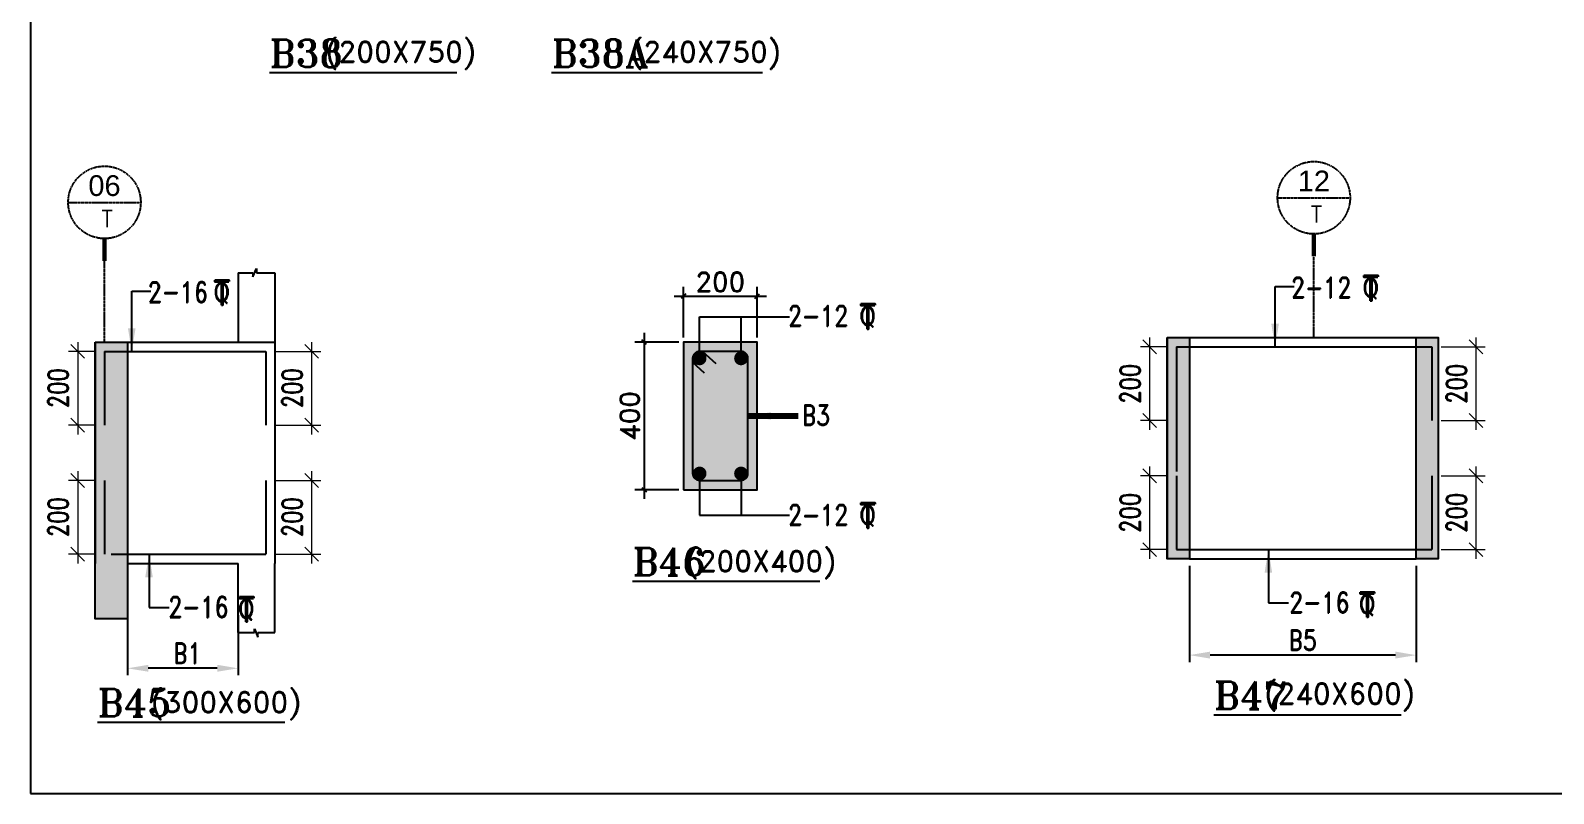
# Model space of a CAD drawing. Header units: millimetres. Extents: x 2061841 to 105821645, y -77612 to 48520811.
# Drawn here: x 2841199 to 2857719, y -703 to 7576 of the extents above; entities that cross this region are included whole.
import ezdxf
from ezdxf.enums import TextEntityAlignment as Align

# ---------------------------------------------------------------- set-up
doc = ezdxf.new("R2010")
doc.units = ezdxf.units.MM
doc.header["$LTSCALE"] = 10
doc.header["$MEASUREMENT"] = 0
doc.linetypes.add('BASEMENT COLUMN SETTING OUT-PART 2_R4$0$CENTER', pattern=[2, 1.25, -0.25, 0.25, -0.25])
doc.linetypes.add('CENTER', pattern=[2, 1.25, -0.25, 0.25, -0.25])
for name, color, linetype in [('A-Grid-Tower', 8, 'CENTER'), ('BASEMENT COLUMN SETTING OUT-PART 2_R4$0$A-GRID-MAIN', 2, 'BASEMENT COLUMN SETTING OUT-PART 2_R4$0$CENTER'), ('BEAM', 4, 'Continuous'), ('BEAM HATCH', 252, 'Continuous'), ('BEAM STIRRUPS', 3, 'Continuous'), ('BORDER', 5, 'Continuous'), ('LEADER', 3, 'Continuous'), ('REIN', 1, 'Continuous'), ('S-DIM', 7, 'Continuous'), ('SHEET', 7, 'Continuous')]:
    doc.layers.add(name, color=color, linetype=linetype)
doc.layers.add('TEXT', color=2, linetype='Continuous', lineweight=25)
doc.layers.add('VIN_SLAB DIMENSION', color=3, linetype='Continuous', lineweight=13)
doc.styles.add('200', font='romand.shx', dxfattribs={"width": 0.8, "height": 225})
doc.styles.add('BASEMENT COLUMN SETTING OUT-PART 2_R4$0$MAS-TXTL', font='arial.ttf', dxfattribs={"height": 200})
doc.styles.add('BASEMENT COLUMN SETTING OUT-PART 2_R4$0$MAS-TXTS', font='romans.shx', dxfattribs={"width": 0.8, "height": 180})
doc.styles.add('MAH', font='romand.shx', dxfattribs={"height": 210})
doc.styles.add('PK', font='romand.shx', dxfattribs={"width": 0.7, "height": 225})
doc.styles.add('PRP 100', font='romand.shx', dxfattribs={"width": 0.75})
doc.styles.add('RD', font='romand.shx', dxfattribs={"width": 0.9, "height": 225})
doc.styles.add('ROMAND', font='romand', dxfattribs={"height": 200})
doc.styles.add('RT', font='romant.shx', dxfattribs={"height": 250})
doc.dimstyles.new('dim', dxfattribs={"dimtxt": 225, "dimasz": 150, "dimexe": 100, "dimexo": 100, "dimgap": 100, "dimtad": 1, "dimdec": 0, "dimlfac": -1, "dimrnd": 5, "dimdsep": 46, "dimtxsty": 'PRP 100', "dimblk": 'OBLIQUE', "dimcen": 1.5, "dimdle": 100, "dimclrd": 3, "dimclre": 3, "dimclrt": 2, "dimadec": 0, "dimazin": 0, "dimtfac": 1, "dimtdec": 0, "dimtix": 1, "dimtmove": 0, "dimatfit": 3, "dimldrblk": 'OBLIQUE', "dimfxl": 200, "dimlwd": -1, "dimlwe": -1, "dimarcsym": 0})
doc.dimstyles.new('GR', dxfattribs={"dimtxt": 225, "dimasz": 100, "dimexe": 50, "dimexo": 50, "dimgap": 40, "dimtad": 1, "dimdec": 0, "dimzin": 0, "dimdsep": 46, "dimtxsty": 'RD', "dimblk1": 'OBLIQUE', "dimblk2": 'OBLIQUE', "dimsah": 1, "dimcen": 0, "dimdle": 100, "dimclrd": 3, "dimclre": 3, "dimclrt": 2, "dimadec": 0, "dimazin": 0, "dimtfac": 1, "dimtdec": 0, "dimtix": 1, "dimtmove": 0, "dimatfit": 3, "dimfxl": 1, "dimtolj": 1, "dimtzin": 0, "dimarcsym": 0})
doc.dimstyles.new('GR2', dxfattribs={"dimtxt": 225, "dimasz": 100, "dimexe": 75, "dimexo": 75, "dimgap": 50, "dimtad": 1, "dimdec": 0, "dimdsep": 46, "dimtxsty": '200', "dimblk1": 'OBLIQUE', "dimblk2": 'OBLIQUE', "dimsah": 1, "dimcen": 50, "dimdle": 75, "dimclrd": 3, "dimclre": 3, "dimclrt": 2, "dimadec": 0, "dimazin": 0, "dimtfac": 1, "dimtdec": 0, "dimtix": 1, "dimtmove": 0, "dimatfit": 3, "dimldrblk": 'OBLIQUE', "dimfxl": 1, "dimtolj": 1, "dimtzin": 0, "dimarcsym": 0})
doc.dimstyles.new('MA', dxfattribs={"dimtxt": 210, "dimasz": 50, "dimexe": 100, "dimexo": 50, "dimgap": 50, "dimtad": 1, "dimdec": 0, "dimzin": 0, "dimdsep": 46, "dimtxsty": 'MAH', "dimblk1": 'OBLIQUE', "dimblk2": 'OBLIQUE', "dimsah": 1, "dimcen": 0.09, "dimdle": 100, "dimclrd": 3, "dimclre": 3, "dimclrt": 2, "dimadec": 0, "dimazin": 0, "dimtfac": 1, "dimtdec": 0, "dimtix": 1, "dimtofl": 0, "dimtmove": 0, "dimatfit": 3, "dimldrblk": 'OBLIQUE', "dimfxl": 1, "dimtolj": 1, "dimtzin": 0, "dimarcsym": 0})

# ---------------------------------------------------------------- blocks, each defined once
blk = doc.blocks.new('A$C33BE299A')
at = {"layer": 'SHEET', "color": 4, "style": 'ROMAND'}
for s, height, p in [('T', 170, (-16, 0)), ('Q', 125, (-14, 27))]:
    blk.add_text(s, height=height, dxfattribs=at).set_placement(p)
blk = doc.blocks.new('*D1683')
at = {"layer": 'BEAM STIRRUPS', "color": 3, "lineweight": -2, "ltscale": 0.25, "transparency": 16777216}
for p, q in [((2842252, 1719), (2842252, 581)), ((2843450, 1232), (2843450, 581)), ((2843225, 656), (2842477, 656))]:
    blk.add_line(p, q, dxfattribs=at)
at = {"layer": 'BEAM STIRRUPS', "color": 3, "linetype": 'Continuous', "ltscale": 0.25, "transparency": 16777216}
for points in [[(2842477, 694), (2842477, 619), (2842252, 656)], [(2843225, 694), (2843225, 619), (2843450, 656)]]:
    blk.add_solid(points, dxfattribs=at)
at = {"layer": 'Defpoints', "color": 0, "linetype": 'Continuous', "ltscale": 0.25, "transparency": 16777216}
for p in [(2842252, 1794, 2), (2843450, 1307, 46), (2842252, 656)]:
    blk.add_point(p, dxfattribs=at)
at = {"layer": 'BEAM STIRRUPS', "color": 2, "linetype": 'Continuous', "ltscale": 0.25, "transparency": 16777216, "insert": (2842901, 819), "char_height": 225, "attachment_point": 5, "rotation": 360, "style": '200'}
blk.add_mtext('\\A1;B1', dxfattribs=at)
blk = doc.blocks.new('_Oblique')
at = {"color": 0, "linetype": 'ByBlock', "lineweight": -2}
blk.add_line((-0.5, -0.5), (0.5, 0.5), dxfattribs=at)
blk = doc.blocks.new('*D1684')
at = {"layer": 'Defpoints', "color": 0, "transparency": 16777216}
for p in [(2849081, 4693), (2848281, 4194), (2849081, 4194)]:
    blk.add_point(p, dxfattribs=at)
at = {"layer": 'S-DIM', "color": 3, "lineweight": -2, "transparency": 16777216}
for p, q in [((2848281, 4244), (2848281, 4793)), ((2849081, 4244), (2849081, 4793)), ((2848181, 4693), (2849181, 4693))]:
    blk.add_line(p, q, dxfattribs=at)
at = {"layer": 'S-DIM', "color": 3, "lineweight": -2, "transparency": 16777216, "xscale": 50, "yscale": 50, "zscale": 50, "rotation": 180}
blk.add_blockref('_Oblique', (2848281, 4693), dxfattribs=at)
at = {"layer": 'S-DIM', "color": 3, "lineweight": -2, "transparency": 16777216, "xscale": 50, "yscale": 50, "zscale": 50}
blk.add_blockref('_Oblique', (2849081, 4693), dxfattribs=at)
at = {"layer": 'S-DIM', "color": 2, "transparency": 16777216, "insert": (2848681, 4848), "char_height": 210, "attachment_point": 5, "style": 'MAH'}
blk.add_mtext('\\A1;\\A1;200', dxfattribs=at)
blk = doc.blocks.new('OBLIQUE')
blk = doc.blocks.new('*D1685')
at = {"layer": 'Defpoints', "color": 0, "transparency": 16777216}
for p in [(2848281, 4194), (2847854, 2594), (2848281, 2594)]:
    blk.add_point(p, dxfattribs=at)
at = {"layer": 'S-DIM', "color": 3, "lineweight": -2, "transparency": 16777216}
for p, q in [((2848231, 4194), (2847754, 4194)), ((2847854, 4294), (2847854, 2494)), ((2848231, 2594), (2847754, 2594))]:
    blk.add_line(p, q, dxfattribs=at)
at = {"layer": 'S-DIM', "color": 3, "lineweight": -2, "transparency": 16777216, "xscale": 50, "yscale": 50, "zscale": 50}
for p, rotation in [((2847854, 4194), 90), ((2847854, 2594), 270)]:
    blk.add_blockref('_Oblique', p, dxfattribs=dict(at, rotation=rotation))
at = {"layer": 'S-DIM', "color": 2, "transparency": 16777216, "insert": (2847699, 3394), "char_height": 210, "attachment_point": 5, "rotation": 90, "style": 'MAH'}
blk.add_mtext('\\A1;\\A1;400', dxfattribs=at)
blk = doc.blocks.new('*D1686')
at = {"layer": 'BEAM STIRRUPS', "color": 3, "lineweight": -2, "ltscale": 0.25, "transparency": 16777216}
for p, q in [((2853769, 1769), (2853769, 724)), ((2856229, 1769), (2856229, 724)), ((2856004, 799), (2853994, 799))]:
    blk.add_line(p, q, dxfattribs=at)
at = {"layer": 'BEAM STIRRUPS', "color": 3, "linetype": 'Continuous', "ltscale": 0.25, "transparency": 16777216}
for points in [[(2853994, 837), (2853994, 762), (2853769, 799)], [(2856004, 837), (2856004, 762), (2856229, 799)]]:
    blk.add_solid(points, dxfattribs=at)
at = {"layer": 'Defpoints', "color": 0, "linetype": 'Continuous', "ltscale": 0.25, "transparency": 16777216}
for p in [(2853769, 1844, 2), (2856229, 1844, 46), (2853769, 799)]:
    blk.add_point(p, dxfattribs=at)
at = {"layer": 'BEAM STIRRUPS', "color": 2, "linetype": 'Continuous', "ltscale": 0.25, "transparency": 16777216, "insert": (2854999, 962), "char_height": 225, "attachment_point": 5, "rotation": 360, "style": '200'}
blk.add_mtext('\\A1;B5', dxfattribs=at)
blk = doc.blocks.new('BASEMENT COLUMN SETTING OUT-PART 2_R4$0$GRID TARGET1')
blk.add_wipeout([(393, -655), (392, -641), (392, -628), (390, -614), (389, -600), (387, -587), (384, -573), (381, -560), (377, -547), (373, -534), (369, -521), (364, -508), (359, -495), (353, -483), (347, -471), (340, -459), (333, -447), (325, -435), (318, -424), (309, -413), (301, -403), (292, -392), (282, -382), (273, -373), (263, -363), (252, -354), (242, -346), (231, -337), (220, -330), (208, -322), (196, -315), (184, -308), (172, -302), (160, -296), (147, -291), (134, -286), (121, -282), (108, -278), (95, -274), (82, -271), (68, -268), (55, -266), (41, -265), (27, -263), (14, -263), (0, -262), (-14, -263), (-27, -263), (-41, -265), (-55, -266), (-68, -268), (-82, -271), (-95, -274), (-108, -278), (-121, -282), (-134, -286), (-147, -291), (-160, -296), (-172, -302), (-184, -308), (-196, -315), (-208, -322), (-220, -330), (-231, -337), (-242, -346), (-252, -354), (-263, -363), (-273, -373), (-282, -382), (-292, -392), (-301, -403), (-309, -413), (-318, -424), (-325, -435), (-333, -447), (-340, -459), (-347, -471), (-353, -483), (-359, -495), (-364, -508), (-369, -521), (-373, -534), (-377, -547), (-381, -560), (-384, -573), (-387, -587), (-389, -600), (-390, -614), (-392, -628), (-392, -641), (-393, -655), (-392, -669), (-392, -682), (-390, -696), (-389, -710), (-387, -723), (-384, -737), (-381, -750), (-377, -763), (-373, -776), (-369, -789), (-364, -802), (-359, -815), (-353, -827), (-347, -839), (-340, -851), (-333, -863), (-325, -875), (-318, -886), (-309, -897), (-301, -907), (-292, -918), (-282, -928), (-273, -937), (-263, -947), (-252, -956), (-242, -964), (-231, -973), (-220, -981), (-208, -988), (-196, -995), (-184, -1002), (-172, -1008), (-160, -1014), (-147, -1019), (-134, -1024), (-121, -1028), (-108, -1032), (-95, -1036), (-82, -1039), (-68, -1042), (-55, -1044), (-41, -1046), (-27, -1047), (-14, -1047), (0, -1048), (14, -1047), (27, -1047), (41, -1046), (55, -1044), (68, -1042), (82, -1039), (95, -1036), (108, -1032), (121, -1028), (134, -1024), (147, -1019), (160, -1014), (172, -1008), (184, -1002), (196, -995), (208, -988), (220, -981), (231, -973), (242, -964), (252, -956), (263, -947), (273, -937), (282, -928), (292, -918), (301, -907), (309, -897), (318, -886), (325, -875), (333, -863), (340, -851), (347, -839), (353, -827), (359, -815), (364, -802), (369, -789), (373, -776), (377, -763), (381, -750), (384, -737), (387, -723), (389, -710), (390, -696), (392, -682), (392, -669)])
blk.add_line((-393, -655), (393, -655))
at = {"const_width": 48.8}
blk.add_lwpolyline([(0, -1048), (0, -1292)], dxfattribs=at)
blk.add_circle((0, -655), 393)
for tag, height, style, p in [('AS', 225, 'BASEMENT COLUMN SETTING OUT-PART 2_R4$0$MAS-TXTL', (0, -586)), ('REF', 180, 'BASEMENT COLUMN SETTING OUT-PART 2_R4$0$MAS-TXTS', (29, -925))]:
    blk.add_attdef(tag, text='', height=height, dxfattribs=dict(style=style)).set_placement(p, align=Align.CENTER)
blk = doc.blocks.new('*D1133')
at = {"layer": 'Defpoints', "color": 0, "transparency": 16777216}
for p in [(2842002, 4094, 52), (2841711, 3294), (2842002, 3294, 51)]:
    blk.add_point(p, dxfattribs=at)
at = {"layer": 'VIN_SLAB DIMENSION', "color": 3, "transparency": 16777216}
for p, q in [((2841711, 4194), (2841711, 3194)), ((2841902, 4094), (2841611, 4094)), ((2841902, 3294), (2841611, 3294))]:
    blk.add_line(p, q, dxfattribs=at)
at = {"layer": 'VIN_SLAB DIMENSION', "color": 3, "transparency": 16777216, "xscale": 150, "yscale": 150, "zscale": 150}
for p, rotation in [((2841711, 4094), 90), ((2841711, 3294), 270)]:
    blk.add_blockref('_Oblique', p, dxfattribs=dict(at, rotation=rotation))
at = {"layer": 'VIN_SLAB DIMENSION', "color": 2, "transparency": 16777216, "insert": (2841498, 3694), "char_height": 225, "attachment_point": 5, "rotation": 90, "style": 'PRP 100'}
blk.add_mtext('200', dxfattribs=at)
blk = doc.blocks.new('*D1134')
at = {"layer": 'Defpoints', "color": 0, "transparency": 16777216}
for p in [(2842002, 2694, 52), (2841711, 1894), (2842002, 1894, 51)]:
    blk.add_point(p, dxfattribs=at)
at = {"layer": 'VIN_SLAB DIMENSION', "color": 3, "transparency": 16777216}
for p, q in [((2841902, 2694), (2841611, 2694)), ((2841711, 2794), (2841711, 1794)), ((2841902, 1894), (2841611, 1894))]:
    blk.add_line(p, q, dxfattribs=at)
at = {"layer": 'VIN_SLAB DIMENSION', "color": 3, "transparency": 16777216, "xscale": 150, "yscale": 150, "zscale": 150}
for p, rotation in [((2841711, 2694), 90), ((2841711, 1894), 270)]:
    blk.add_blockref('_Oblique', p, dxfattribs=dict(at, rotation=rotation))
at = {"layer": 'VIN_SLAB DIMENSION', "color": 2, "transparency": 16777216, "insert": (2841498, 2294), "char_height": 225, "attachment_point": 5, "rotation": 90, "style": 'PRP 100'}
blk.add_mtext('200', dxfattribs=at)
blk = doc.blocks.new('*D1135')
at = {"layer": 'Defpoints', "color": 0, "transparency": 16777216}
for p in [(2843750, 2694, 52), (2843750, 1894, 51), (2844248, 1894)]:
    blk.add_point(p, dxfattribs=at)
at = {"layer": 'VIN_SLAB DIMENSION', "color": 3, "transparency": 16777216}
for p, q in [((2843850, 2694), (2844348, 2694)), ((2844248, 2794), (2844248, 1794)), ((2843850, 1894), (2844348, 1894))]:
    blk.add_line(p, q, dxfattribs=at)
at = {"layer": 'VIN_SLAB DIMENSION', "color": 3, "transparency": 16777216, "xscale": 150, "yscale": 150, "zscale": 150}
for p, rotation in [((2844248, 2694), 90), ((2844248, 1894), 270)]:
    blk.add_blockref('_Oblique', p, dxfattribs=dict(at, rotation=rotation))
at = {"layer": 'VIN_SLAB DIMENSION', "color": 2, "transparency": 16777216, "insert": (2844036, 2294), "char_height": 225, "attachment_point": 5, "rotation": 90, "style": 'PRP 100'}
blk.add_mtext('200', dxfattribs=at)
blk = doc.blocks.new('*D1136')
at = {"layer": 'Defpoints', "color": 0, "transparency": 16777216}
for p in [(2843750, 4094, 52), (2843750, 3294, 51), (2844248, 3294)]:
    blk.add_point(p, dxfattribs=at)
at = {"layer": 'VIN_SLAB DIMENSION', "color": 3, "transparency": 16777216}
for p, q in [((2844248, 4194), (2844248, 3194)), ((2843850, 4094), (2844348, 4094)), ((2843850, 3294), (2844348, 3294))]:
    blk.add_line(p, q, dxfattribs=at)
at = {"layer": 'VIN_SLAB DIMENSION', "color": 3, "transparency": 16777216, "xscale": 150, "yscale": 150, "zscale": 150}
for p, rotation in [((2844248, 4094), 90), ((2844248, 3294), 270)]:
    blk.add_blockref('_Oblique', p, dxfattribs=dict(at, rotation=rotation))
at = {"layer": 'VIN_SLAB DIMENSION', "color": 2, "transparency": 16777216, "insert": (2844036, 3694), "char_height": 225, "attachment_point": 5, "rotation": 90, "style": 'PRP 100'}
blk.add_mtext('200', dxfattribs=at)
blk = doc.blocks.new('*D1137')
at = {"layer": 'Defpoints', "color": 0, "transparency": 16777216}
for p in [(2853629, 4144, 52), (2853338, 3344), (2853629, 3344, 51)]:
    blk.add_point(p, dxfattribs=at)
at = {"layer": 'VIN_SLAB DIMENSION', "color": 3, "transparency": 16777216}
for p, q in [((2853529, 4144), (2853238, 4144)), ((2853338, 4244), (2853338, 3244)), ((2853529, 3344), (2853238, 3344))]:
    blk.add_line(p, q, dxfattribs=at)
at = {"layer": 'VIN_SLAB DIMENSION', "color": 3, "transparency": 16777216, "xscale": 150, "yscale": 150, "zscale": 150}
for p, rotation in [((2853338, 4144), 90), ((2853338, 3344), 270)]:
    blk.add_blockref('_Oblique', p, dxfattribs=dict(at, rotation=rotation))
at = {"layer": 'VIN_SLAB DIMENSION', "color": 2, "transparency": 16777216, "insert": (2853126, 3744), "char_height": 225, "attachment_point": 5, "rotation": 90, "style": 'PRP 100'}
blk.add_mtext('200', dxfattribs=at)
blk = doc.blocks.new('*D1138')
at = {"layer": 'Defpoints', "color": 0, "transparency": 16777216}
for p in [(2853629, 2744, 52), (2853338, 1944), (2853629, 1944, 51)]:
    blk.add_point(p, dxfattribs=at)
at = {"layer": 'VIN_SLAB DIMENSION', "color": 3, "transparency": 16777216}
for p, q in [((2853338, 2844), (2853338, 1844)), ((2853529, 2744), (2853238, 2744)), ((2853529, 1944), (2853238, 1944))]:
    blk.add_line(p, q, dxfattribs=at)
at = {"layer": 'VIN_SLAB DIMENSION', "color": 3, "transparency": 16777216, "xscale": 150, "yscale": 150, "zscale": 150}
for p, rotation in [((2853338, 2744), 90), ((2853338, 1944), 270)]:
    blk.add_blockref('_Oblique', p, dxfattribs=dict(at, rotation=rotation))
at = {"layer": 'VIN_SLAB DIMENSION', "color": 2, "transparency": 16777216, "insert": (2853126, 2344), "char_height": 225, "attachment_point": 5, "rotation": 90, "style": 'PRP 100'}
blk.add_mtext('200', dxfattribs=at)
blk = doc.blocks.new('*D1139')
at = {"layer": 'Defpoints', "color": 0, "transparency": 16777216}
for p in [(2856399, 4144, 52), (2856399, 3344, 51), (2856878, 3344)]:
    blk.add_point(p, dxfattribs=at)
at = {"layer": 'VIN_SLAB DIMENSION', "color": 3, "transparency": 16777216}
for p, q in [((2856499, 4144), (2856978, 4144)), ((2856878, 4244), (2856878, 3244)), ((2856499, 3344), (2856978, 3344))]:
    blk.add_line(p, q, dxfattribs=at)
at = {"layer": 'VIN_SLAB DIMENSION', "color": 3, "transparency": 16777216, "xscale": 150, "yscale": 150, "zscale": 150}
for p, rotation in [((2856878, 4144), 90), ((2856878, 3344), 270)]:
    blk.add_blockref('_Oblique', p, dxfattribs=dict(at, rotation=rotation))
at = {"layer": 'VIN_SLAB DIMENSION', "color": 2, "transparency": 16777216, "insert": (2856666, 3744), "char_height": 225, "attachment_point": 5, "rotation": 90, "style": 'PRP 100'}
blk.add_mtext('200', dxfattribs=at)
blk = doc.blocks.new('*D1140')
at = {"layer": 'Defpoints', "color": 0, "transparency": 16777216}
for p in [(2856399, 2744, 52), (2856399, 1944, 51), (2856878, 1944)]:
    blk.add_point(p, dxfattribs=at)
at = {"layer": 'VIN_SLAB DIMENSION', "color": 3, "transparency": 16777216}
for p, q in [((2856878, 2844), (2856878, 1844)), ((2856499, 2744), (2856978, 2744)), ((2856499, 1944), (2856978, 1944))]:
    blk.add_line(p, q, dxfattribs=at)
at = {"layer": 'VIN_SLAB DIMENSION', "color": 3, "transparency": 16777216, "xscale": 150, "yscale": 150, "zscale": 150}
for p, rotation in [((2856878, 2744), 90), ((2856878, 1944), 270)]:
    blk.add_blockref('_Oblique', p, dxfattribs=dict(at, rotation=rotation))
at = {"layer": 'VIN_SLAB DIMENSION', "color": 2, "transparency": 16777216, "insert": (2856666, 2344), "char_height": 225, "attachment_point": 5, "rotation": 90, "style": 'PRP 100'}
blk.add_mtext('200', dxfattribs=at)

msp = doc.modelspace()

# ---------------------------------------------------------------- hatches: boundary and pattern name
at = {"layer": 'BEAM HATCH'}
for points in [[(2841901.8, 4194), (2842252.3, 4194), (2842252.3, 1194), (2841901.8, 1194)], [(2848281.4, 2594), (2849081.4, 2594), (2849081.4, 4194), (2848281.4, 4194)], [(2853529.3, 4244), (2853769.3, 4244), (2853769.3, 1844), (2853529.3, 1844)], [(2856229.3, 4244), (2856469.3, 4244), (2856469.3, 1844), (2856229.3, 1844)]]:
    msp.add_hatch(color=252, dxfattribs=at).paths.add_polyline_path(points)

# ---------------------------------------------------------------- linework, layer by layer
at = {"layer": 'A-Grid-Tower', "color": 6}
for p, q in [((2855119.3, 4244, 0), (2855119.3, 5124.5, 0)), ((2842001.4, 4194, 0), (2842001.4, 5074.5, 0))]:
    msp.add_line(p, q, dxfattribs=at)
at = {"layer": 'BEAM'}
for p, q in [((2843610.6, 4903.3, 0), (2843649, 4992.6, 0)), ((2843649, 4992.6, 0), (2843649, 4945.1, 0)), ((2843450.4, 4945.1, 0), (2843450.4, 4194, 0)), ((2843450.4, 4945.1, 0), (2843610.6, 4945.1, 0)), ((2843610.6, 4945.1, 0), (2843610.6, 4903.3, 0)), ((2843649, 4945.1, 0), (2843850.4, 4945.1, 0)), ((2843850.4, 4945.1, 0), (2843850.4, 4194, 0)), ((2841901.8, 4194, 0), (2841901.8, 1794, 0)), ((2841901.8, 4194, 0), (2843850.4, 4194, 0)), ((2841901.8, 4194, 0), (2841901.8, 1894, 0)), ((2843850.4, 4194, 0), (2843850.4, 1794, 0)), ((2853529.3, 4244, 0), (2853529.3, 1844, 0)), ((2853529.3, 4244, 0), (2856469.3, 4244, 0)), ((2856469.3, 4244, 0), (2856469.3, 1844, 0)), ((2856469.3, 4144, 0), (2856469.3, 1944, 0)), ((2853769.3, 1844, 0), (2856229.3, 1844, 0)), ((2842252.3, 1794, 0), (2843450.4, 1794, 0)), ((2843450.4, 1043, 0), (2843450.4, 1794, 0)), ((2843850.4, 1043, 0), (2843850.4, 1794, 0)), ((2843450.4, 1043, 0), (2843627.9, 1043, 0)), ((2843627.9, 1043, 0), (2843627.9, 1084.7, 0)), ((2843627.9, 1084.7, 0), (2843666.3, 995.5, 0)), ((2843666.3, 1043, 0), (2843850.4, 1043, 0)), ((2843666.3, 995.5, 0), (2843666.3, 1043, 0))]:
    msp.add_line(p, q, dxfattribs=at)
at = {"layer": 'BEAM', "elevation": 0}
for points in [[(2841901.8, 4194), (2842252.3, 4194), (2842252.3, 1194), (2841901.8, 1194)], [(2848281.4, 2594), (2849081.4, 2594), (2849081.4, 4194), (2848281.4, 4194)], [(2853529.3, 4244), (2853769.3, 4244), (2853769.3, 1844), (2853529.3, 1844)], [(2856229.3, 4244), (2856469.3, 4244), (2856469.3, 1844), (2856229.3, 1844)]]:
    msp.add_lwpolyline(points, close=True, dxfattribs=at)
at = {"layer": 'BEAM', "const_width": 75, "elevation": 0}
for points in [[(2848418.9, 4019, 1), (2848493.9, 4019, 1)], [(2848943.9, 4019, -1), (2848868.9, 4019, -1)], [(2848418.9, 2769, -1), (2848493.9, 2769, -1)], [(2848943.9, 2769, 1), (2848868.9, 2769, 1)]]:
    msp.add_lwpolyline(points, format="xyb", close=True, dxfattribs=at)
at = {"layer": 'BEAM HATCH', "color": 252}
msp.add_line((2853629.3, 4144, 0), (2853629.3, 2791, 0), dxfattribs=at)
at = {"layer": 'BORDER'}
msp.add_lwpolyline([(2841198.6, -702.5), (2931198.6, -702.5), (2931198.6, 59297.5), (2841198.6, 59297.5)], close=True, dxfattribs=at)
at = {"layer": 'LEADER', "color": 3}
for p, q in [((2848456.4, 4019, 0), (2848456.4, 4470.3, 0)), ((2848456.4, 4470.3, 0), (2849430.5, 4470.3, 0)), ((2848906.4, 4019, 0), (2848906.4, 4470.3, 0)), ((2848456.4, 2769, 0), (2848456.4, 2317.7, 0)), ((2848906.4, 2769, 0), (2848906.4, 2317.7, 0)), ((2848456.4, 2317.7, 0), (2849430.5, 2317.7, 0))]:
    msp.add_line(p, q, dxfattribs=at)
at = {"layer": 'REIN'}
for p, q in [((2853629.3, 4144, 0), (2856398.5, 4144, 0)), ((2853629.3, 4144, 0), (2853629.3, 3344, 0)), ((2856398.5, 4144, 0), (2856398.5, 3344, 0)), ((2842001.8, 4094, 0), (2843750.4, 4094, 0)), ((2842001.8, 4094, 0), (2842001.8, 3294, 0)), ((2843750.4, 4094, 0), (2843750.4, 3294, 0)), ((2848381.4, 3975.7, 0), (2848506.8, 3861)), ((2848487, 4094, 0), (2848631.4, 3964.6)), ((2842001.8, 2694, 0), (2842001.8, 1894, 0)), ((2843750.4, 2694, 0), (2843750.4, 1894, 0)), ((2853629.3, 2744, 0), (2853629.3, 1944, 0)), ((2856398.5, 2744, 0), (2856398.5, 1944, 0)), ((2842072.9, 1894, 0), (2843750.4, 1894, 0)), ((2853629.3, 1944, 0), (2856398.5, 1944, 0))]:
    msp.add_line(p, q, dxfattribs=at)
at = {"layer": 'REIN', "elevation": 0}
msp.add_lwpolyline([(2848456.4, 2694), (2848906.4, 2694, 0.4142136), (2848981.4, 2769), (2848981.4, 4019, 0.4142136), (2848906.4, 4094), (2848456.4, 4094, 0.4142136), (2848381.4, 4019), (2848381.4, 2769, 0.4142136)], format="xyb", close=True, dxfattribs=at)

# ---------------------------------------------------------------- block references
at = {"layer": 'TEXT', "color": 2, "xscale": 1.600000001490116, "yscale": 1.600000001490116, "zscale": 1.600000001490116}
for p in [(2843201.3, 4594.1, 243658), (2855664.2, 4644.1, 243658), (2850207.3, 4336.7, 243658), (2850207.3, 2177.8, 243658), (2843466.9, 1159.5, 243658), (2855625.7, 1209.5, 243658)]:
    msp.add_blockref('A$C33BE299A', p, dxfattribs=at)

# ---------------------------------------------------------------- texts
at = {"layer": 'TEXT', "color": 1, "style": 'RT'}
for s, p in [('%%UB38      ', (2844806.8, 7329.2, 0)), ('%%UB38A      ', (2847996.1, 7329.2, 0)), ('%%UB46      ', (2848744.5, 1812.3, 7466.8)), ('%%UB47      ', (2855050.9, 362.5, 0)), ('%%UB45      ', (2842942.7, 282.4, 0))]:
    msp.add_text(s, height=300, dxfattribs=at).set_placement(p, align=Align.MIDDLE_CENTER)
at = {"layer": 'TEXT', "color": 2, "style": 'RD'}
for s, p in [('(200X750)', (2844405, 7232.4, 0)), ('(240X750)', (2847712, 7232.4, 0)), ('(200X400)', (2848312.4, 1705, 7466.8)), ('(240X600)', (2854588.8, 268.4, 0)), ('(300X600)', (2842510.6, 175.2, 0))]:
    msp.add_text(s, height=225, dxfattribs=at).set_placement(p)
at = {"layer": 'TEXT', "color": 2, "style": 'PK', "width": 0.8}
for s, p in [('2-16', (2842469.5, 4624.4, -0.2)), ('2-12', (2854871.4, 4674.4, -0.2)), ('2-12', (2849414.6, 4367, -0.2)), ('B3', (2849565.9, 3290.7, -0.2)), ('2-12', (2849414.6, 2208.1, -0.2))]:
    msp.add_text(s, height=225, dxfattribs=at).set_placement(p)
for p in [(2842692.3, 1208.4, 0), (2854851.2, 1258.4, 0)]:
    msp.add_text('2-16', height=225, rotation=0, dxfattribs=at).set_placement(p)

# ---------------------------------------------------------------- dimensions: what is measured, and where the dimension line sits
at = {"layer": 'BEAM STIRRUPS', "linetype": 'Continuous', "ltscale": 0.25}
for base, p1, p2, text, override, picture, middle in [((2853769.3, 799.3, 0), (2856229.3, 1844, 46.4), (2853769.3, 1844, 1.6), 'B5', {"dimasz": 225, "dimtxsty": '200', "dimfxl": 3, "dimarcsym": 2}, '*D1686', (2854999.3, 799.3, 0)), ((2842252.3, 656.2, 0), (2843450.4, 1307, 46.4), (2842252.3, 1794, 1.6), 'B1', {"dimasz": 225, "dimfxl": 3, "dimarcsym": 2}, '*D1683', (2842901.4, 656.2, 0))]:
    dim = msp.add_linear_dim(base=base, p1=p1, p2=p2, angle=179.99996, text=text, dimstyle='GR2', override=override, dxfattribs=at)
    dim.commit()
    dim.dimension.update_dxf_attribs({"geometry": picture, "text_midpoint": middle, "dimtype": 160})
at = {"layer": 'S-DIM'}
dim = msp.add_linear_dim(base=(2849081.4, 4693.2, 0), p1=(2848281.4, 4194, 0), p2=(2849081.4, 4194, 0), text='\\A1;200', dimstyle='MA', override={"dimtxsty": 'MAH', "dimldrblk": 'Oblique'}, dxfattribs=at)
dim.commit()
dim.dimension.update_dxf_attribs({"geometry": '*D1684', "text_midpoint": (2848681.4, 4848.2, 0)})
dim = msp.add_linear_dim(base=(2847853.7, 2594, 0), p1=(2848281.4, 4194, 0), p2=(2848281.4, 2594, 0), angle=90, text='\\A1;400', dimstyle='MA', override={"dimtxsty": 'MAH', "dimldrblk": 'Oblique'}, dxfattribs=at)
dim.commit()
dim.dimension.update_dxf_attribs({"geometry": '*D1685', "text_midpoint": (2847698.7, 3394, 0)})
at = {"layer": 'VIN_SLAB DIMENSION'}
for base, p1, p2, picture, middle in [((2841710.9, 3294, 0), (2842001.8, 4094, 51.6), (2842001.8, 3294, 51.2), '*D1133', (2841498.4, 3694, 0)), ((2844248, 3294, 0), (2843750.4, 4094, 51.6), (2843750.4, 3294, 51.2), '*D1136', (2844035.5, 3694, 0)), ((2853338.4, 3344, 0), (2853629.3, 4144, 51.6), (2853629.3, 3344, 51.2), '*D1137', (2853125.9, 3744, 0)), ((2856878.2, 3344, 0), (2856398.5, 4144, 51.6), (2856398.5, 3344, 51.2), '*D1139', (2856665.7, 3744, 0)), ((2853338.4, 1944, 0), (2853629.3, 2744, 51.6), (2853629.3, 1944, 51.2), '*D1138', (2853125.9, 2344, 0)), ((2856878.2, 1944, 0), (2856398.5, 2744, 51.6), (2856398.5, 1944, 51.2), '*D1140', (2856665.7, 2344, 0)), ((2841710.9, 1894, 0), (2842001.8, 2694, 51.6), (2842001.8, 1894, 51.2), '*D1134', (2841498.4, 2294, 0)), ((2844248, 1894, 0), (2843750.4, 2694, 51.6), (2843750.4, 1894, 51.2), '*D1135', (2844035.5, 2294, 0))]:
    dim = msp.add_linear_dim(base=base, p1=p1, p2=p2, angle=90, text='200', dimstyle='dim', dxfattribs=at)
    dim.commit()
    dim.dimension.update_dxf_attribs({"geometry": picture, "text_midpoint": middle})

# ---------------------------------------------------------------- leaders
at = {"layer": 'LEADER', "color": 3}
for points, override in [([(2854699, 4143.7, 0), (2854699, 4797, 0), (2854904.6, 4797, 0)], {"dimasz": 250}), ([(2842297.1, 4093.7, 0), (2842297.1, 4747, 0), (2842502.7, 4747, 0)], {"dimasz": 250}), ([(2848981.4, 3394, 0), (2849527.3, 3394, 0)], {"dimscale": 1, "dimtxt": 225, "dimasz": 250, "dimgap": 40, "dimtad": 1, "dimtxsty": 'RD', "dimclrd": 3, "dimlwd": 65534}), ([(2842484.8, 1894, 0), (2842484.8, 1316.8, 0), (2842702.8, 1316.8, 0)], {"dimasz": 250}), ([(2854626.2, 1944, 0), (2854626.2, 1366.8, 0), (2854844.3, 1366.8, 0)], {"dimasz": 250})]:
    msp.add_leader(points, dimstyle='GR', override=override, dxfattribs=at)

# ---------------------------------------------------------------- next in the draw order: block references
at = {"layer": 'BASEMENT COLUMN SETTING OUT-PART 2_R4$0$A-GRID-MAIN', "color": 240, "true_color": 0xed1f24}
for p, values in [((2855119.3, 6416.2, 0), {'REF': 'T', 'AS': '12'}), ((2842001.4, 6366.2, 0), {'REF': 'T', 'AS': '06'})]:
    msp.add_blockref('BASEMENT COLUMN SETTING OUT-PART 2_R4$0$GRID TARGET1', p, dxfattribs=at).add_auto_attribs(values)

doc.saveas('drawing.dxf')
